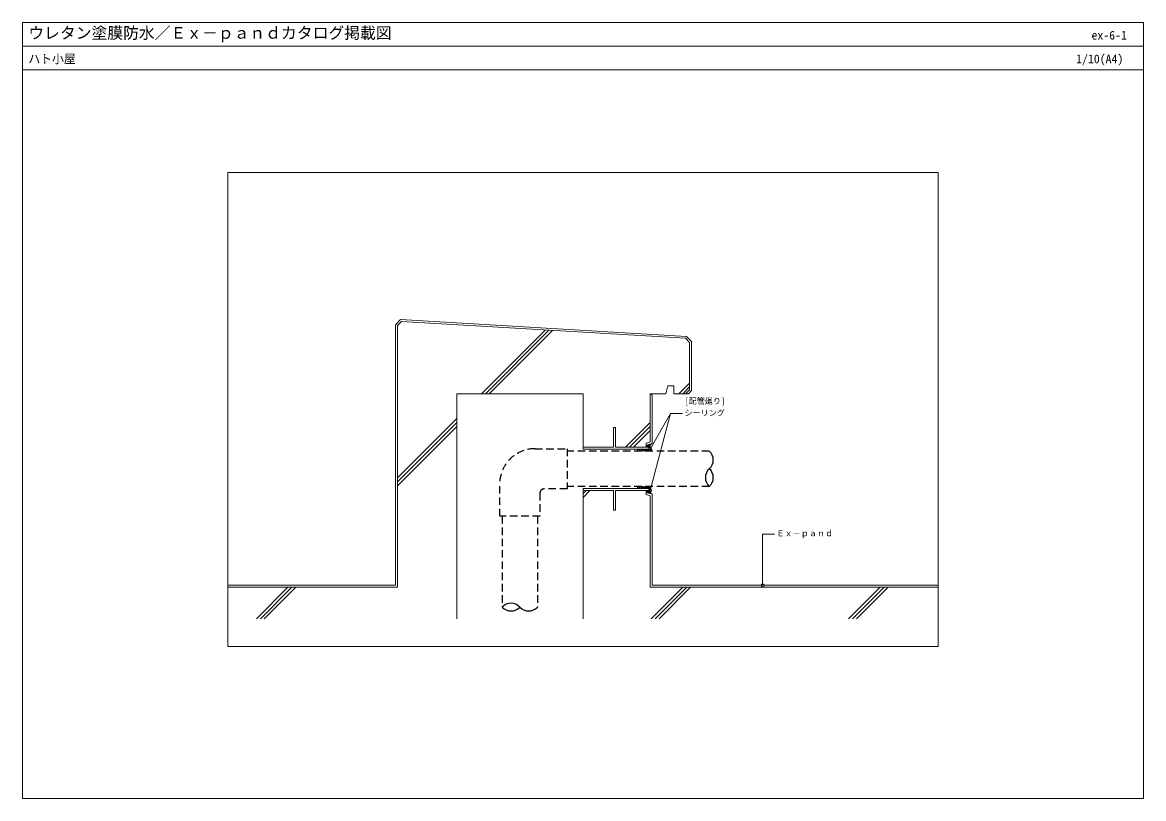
# Model space of a CAD drawing. Units: millimetres, scale not verified. Extents: x -1420 to 1420, y -983 to 983.
import ezdxf
from ezdxf.enums import TextEntityAlignment as Align

# ---------------------------------------------------------------- set-up
doc = ezdxf.new("R2010")
doc.units = ezdxf.units.MM
doc.header["$LTSCALE"] = 3
doc.linetypes.add('USER1', pattern=[9.525, 6.35, -3.175])
for name, color, linetype, lineweight in [('0-0_0', 7, 'Continuous', 18), ('0-1_WAKU', 7, 'Continuous', 18), ('0-2_KANAMONO', 4, 'Continuous', 18), ('0-3_KUTAI', 3, 'Continuous', 18), ('0-4_BOUSUI', 1, 'Continuous', 18), ('0-5_HATCH', 9, 'Continuous', 18), ('0-6_BUHIN', 7, 'USER1', 25), ('0-7_MOJI', 7, 'Continuous', 18)]:
    doc.layers.add(name, color=color, linetype=linetype, lineweight=lineweight)
doc.styles.add('ＭＳ ゴシック', font='')
doc.styles.get('ＭＳ ゴシック').set_extended_font_data('MS Gothic')

msp = doc.modelspace()

# ---------------------------------------------------------------- linework, layer by layer
at = {"layer": '0-0_0'}
msp.add_line((-1420.017, 922.635), (1419.983, 922.635), dxfattribs=at)
msp.add_lwpolyline([(-900.017, -597.727), (899.983, -597.727), (899.983, 602.273), (-900.017, 602.273)], close=True, dxfattribs=at)
at = {"layer": '0-1_WAKU'}
for points in [[(-1420.017, -982.727), (1419.983, -982.727), (1419.983, 982.635), (-1420.017, 982.635)], [(1419.983, 862.635), (-1420.017, 862.635), (-1420.017, 982.635), (1419.983, 982.635)]]:
    msp.add_lwpolyline(points, close=True, dxfattribs=at)
at = {"layer": '0-2_KANAMONO'}
for points in [[(169.983, -97.727), (-0.017, -97.727), (-0.017, -92.727), (77.149, -92.727), (77.149, -42.727), (82.149, -42.727), (82.149, -92.727), (169.983, -92.727)], [(169.983, -197.727), (-0.017, -197.727), (-0.017, -202.727), (77.149, -202.727), (77.149, -252.727), (82.149, -252.727), (82.149, -202.727), (169.983, -202.727)]]:
    msp.add_lwpolyline(points, close=True, dxfattribs=at)
at = {"layer": '0-3_KUTAI'}
for p, q in [((-320.017, 42.273), (-320.017, -527.727)), ((-320.017, 42.273), (-0.017, 42.273)), ((-0.017, 42.273), (-0.017, -92.727)), ((169.983, -79.727), (169.983, 42.273)), ((-0.017, -202.727), (-0.017, -527.727)), ((169.983, -447.727), (169.983, -215.727)), ((-900.017, -447.727), (-470.017, -447.727)), ((899.983, -447.727), (169.983, -447.727))]:
    msp.add_line(p, q, dxfattribs=at)
for points in [[(169.983, 42.273), (209.983, 42.273), (214.983, 62.273), (229.983, 62.273), (229.983, 42.273), (259.983, 42.273), (269.983, 52.273), (269.983, 172.273), (260, 182.86), (-460.017, 225.214), (-470.017, 215.214), (-470.017, -447.727)], [(159.983, -92.727), (159.983, -82.727), (169.983, -79.727)], [(159.983, -202.727), (159.983, -212.727), (169.983, -215.727)]]:
    msp.add_lwpolyline(points, dxfattribs=at)
at = {"layer": '0-4_BOUSUI'}
for p, q in [((174.983, -83.447), (174.983, 37.273)), ((163.052, -87.027), (174.983, -83.447)), ((137.983, -97.727), (137.983, -103.227)), ((137.983, -97.727), (147.983, -103.227)), ((147.983, -97.727), (137.983, -103.227)), ((147.983, -97.727), (147.983, -103.227)), ((159.983, -92.727), (163.052, -87.027)), ((159.983, -97.727), (159.983, -103.227)), ((137.983, -192.227), (137.983, -197.727)), ((137.983, -192.227), (147.983, -197.727)), ((147.983, -192.227), (137.983, -197.727)), ((147.983, -192.227), (147.983, -197.727)), ((159.983, -192.227), (159.983, -197.727)), ((159.983, -202.727), (163.052, -208.428)), ((163.052, -208.428), (174.983, -212.007)), ((174.983, -442.727), (174.983, -212.007)), ((-900.017, -442.727), (-475.017, -442.727)), ((899.983, -442.727), (174.983, -442.727))]:
    msp.add_line(p, q, dxfattribs=at)
msp.add_lwpolyline([(-475.017, -442.727), (-475.017, 217.285), (-461.965, 230.337), (262.276, 187.735), (274.983, 174.258), (274.983, 50.202), (267.054, 42.273), (259.983, 42.273)], dxfattribs=at)
for centre, radius, start, end in [((169.983, 37.273), 5, 0, 90), ((178.033, -91.165), 8.299, 111.56437, 190.85102), ((172.797, -100.477), 15.067, 169.48344, 190.51656), ((184.797, -100.477), 15.067, 169.48344, 190.51656), ((172.797, -194.977), 15.067, 169.48344, 190.51656), ((184.797, -194.977), 15.067, 169.48344, 190.51656), ((178.033, -204.29), 8.299, 169.14898, 248.43563)]:
    msp.add_arc(centre, radius, start, end, dxfattribs=at)
at = {"layer": '0-5_HATCH'}
for p, q in [((-257.293, 42.273), (-95.778, 203.788)), ((-247.293, 42.273), (-86.333, 203.232)), ((-237.293, 42.273), (-76.889, 202.677)), ((242.707, 42.273), (269.983, 69.549)), ((252.707, 42.273), (269.983, 59.549)), ((-470.017, -170.451), (-320.017, -20.451)), ((-470.017, -180.451), (-320.017, -30.451)), ((-470.017, -190.451), (-320.017, -40.451)), ((107.707, -92.727), (169.983, -30.451)), ((117.707, -92.727), (169.983, -40.451)), ((127.707, -92.727), (169.983, -50.451)), ((162.515, -92.727), (170.428, -84.814)), ((171.95, -85.521), (171.055, -84.626)), ((174.551, -83.632), (174.509, -83.59)), ((147.983, -99.453), (149.709, -97.727)), ((151.012, -103.227), (147.983, -100.198)), ((148.699, -103.227), (154.199, -97.727)), ((155.502, -103.227), (150.002, -97.727)), ((153.189, -103.227), (157.852, -98.565)), ((157.738, -100.973), (154.492, -97.727)), ((157.679, -103.227), (157.937, -102.969)), ((159.983, -99.453), (161.709, -97.727)), ((163.012, -103.227), (159.983, -100.198)), ((161.196, -92.727), (160.407, -91.939)), ((160.699, -103.227), (166.199, -97.727)), ((165.686, -92.727), (161.979, -89.02)), ((167.502, -103.227), (162.002, -97.727)), ((162.267, -88.485), (164.014, -86.738)), ((169.823, -92.374), (164.147, -86.698)), ((165.189, -103.227), (169.852, -98.565)), ((169.738, -100.973), (166.492, -97.727)), ((167.005, -92.727), (169.831, -89.901)), ((170.243, -88.304), (167.601, -85.662)), ((169.679, -103.227), (169.937, -102.969)), ((147.983, -193.953), (149.709, -192.227)), ((151.012, -197.727), (147.983, -194.698)), ((148.699, -197.727), (154.199, -192.227)), ((155.502, -197.727), (150.002, -192.227)), ((153.189, -197.727), (157.852, -193.065)), ((157.738, -195.473), (154.492, -192.227)), ((157.679, -197.727), (157.937, -197.469)), ((159.983, -193.953), (161.709, -192.227)), ((163.012, -197.727), (159.983, -194.698)), ((160.699, -197.727), (166.199, -192.227)), ((167.502, -197.727), (162.002, -192.227)), ((165.189, -197.727), (169.852, -193.065)), ((169.738, -195.473), (166.492, -192.227)), ((169.679, -197.727), (169.937, -197.469)), ((-0.017, -210.451), (7.707, -202.727)), ((-0.017, -220.451), (17.707, -202.727)), ((160.869, -204.373), (162.515, -202.727)), ((168.544, -210.075), (161.196, -202.727)), ((162.441, -207.292), (167.005, -202.727)), ((165.162, -209.061), (169.737, -204.486)), ((170.327, -207.368), (165.686, -202.727)), ((168.616, -210.097), (170.645, -208.068)), ((172.069, -211.133), (172.622, -210.581)), ((174.958, -212), (174.954, -211.996)), ((-827.293, -527.727), (-747.293, -447.727)), ((-817.293, -527.727), (-737.293, -447.727)), ((-807.293, -527.727), (-727.293, -447.727)), ((172.707, -527.727), (252.707, -447.727)), ((182.707, -527.727), (262.707, -447.727)), ((192.707, -527.727), (272.707, -447.727)), ((672.707, -527.727), (752.707, -447.727)), ((682.707, -527.727), (762.707, -447.727)), ((692.707, -527.727), (772.707, -447.727))]:
    msp.add_line(p, q, dxfattribs=at)
at = {"layer": '0-6_BUHIN'}
for p, q in [((319.983, -103.227), (-40.017, -103.227)), ((-211.017, -267.727), (-211.017, -186.227)), ((319.983, -192.227), (-40.017, -192.227)), ((-204.517, -267.727), (-204.517, -497.727)), ((-115.517, -267.727), (-115.517, -497.727))]:
    msp.add_line(p, q, dxfattribs=at)
for points in [[(-121.517, -96.727), (-40.017, -96.727), (-40.017, -198.727), (-99.017, -198.727)], [(-109.017, -208.727), (-109.017, -267.727), (-211.017, -267.727)]]:
    msp.add_lwpolyline(points, dxfattribs=at)
for centre, radius in [((-121.517, -186.227), 89.5), ((-99.017, -208.727), 10)]:
    msp.add_arc(centre, radius, 90, 180, dxfattribs=at)
at = {"layer": '0-6_BUHIN', "linetype": 'Continuous'}
for centre, start, end in [((300.23, -125.477), 311.59806, 48.40194), ((339.736, -169.977), 131.59806, 228.40194), ((300.23, -169.977), 311.59806, 48.40194), ((-182.267, -517.48), 41.59806, 138.40194), ((-182.267, -477.974), 221.59806, 318.40194), ((-137.767, -477.974), 221.59806, 318.40194)]:
    msp.add_arc(centre, 29.753, start, end, dxfattribs=at)
at = {"layer": '0-7_MOJI'}
for p, q in [((169.883, -202.727), (221.917, -7.775)), ((169.983, -97.727), (221.917, -7.775)), ((251.917, -7.775), (221.917, -7.775)), ((484.983, -312.823), (454.983, -312.823)), ((454.983, -442.727), (454.983, -312.823))]:
    msp.add_line(p, q, dxfattribs=at)
for centre in [(169.983, -97.727), (169.883, -202.727), (454.983, -442.727)]:
    msp.add_circle(centre, 4, dxfattribs=at)

# ---------------------------------------------------------------- texts
at = {"layer": '0-1_WAKU', "style": 'ＭＳ ゴシック'}
for s, height, p in [('ウレタン塗膜防水／Ｅｘ－ｐａｎｄカタログ掲載図', 29.33, (-1405.017, 932.635)), ('ex-6-1', 21.99, (1288.029, 932.635)), ('ハト小屋', 21.99, (-1405.017, 872.635)), ('1/10(A4)', 21.99, (1249.044, 872.635))]:
    msp.add_text(s, height=height, dxfattribs=at).set_placement(p, align=Align.BOTTOM_LEFT)
at = {"layer": '0-7_MOJI', "style": 'ＭＳ ゴシック'}
for s, p in [('[配管廻り]', (256.917, 12.225)), ('シーリング', (256.917, -17.775)), ('Ｅｘ－ｐａｎｄ', (489.983, -322.823))]:
    msp.add_text(s, height=14.66, dxfattribs=at).set_placement(p, align=Align.BOTTOM_LEFT)

doc.saveas('drawing.dxf')
